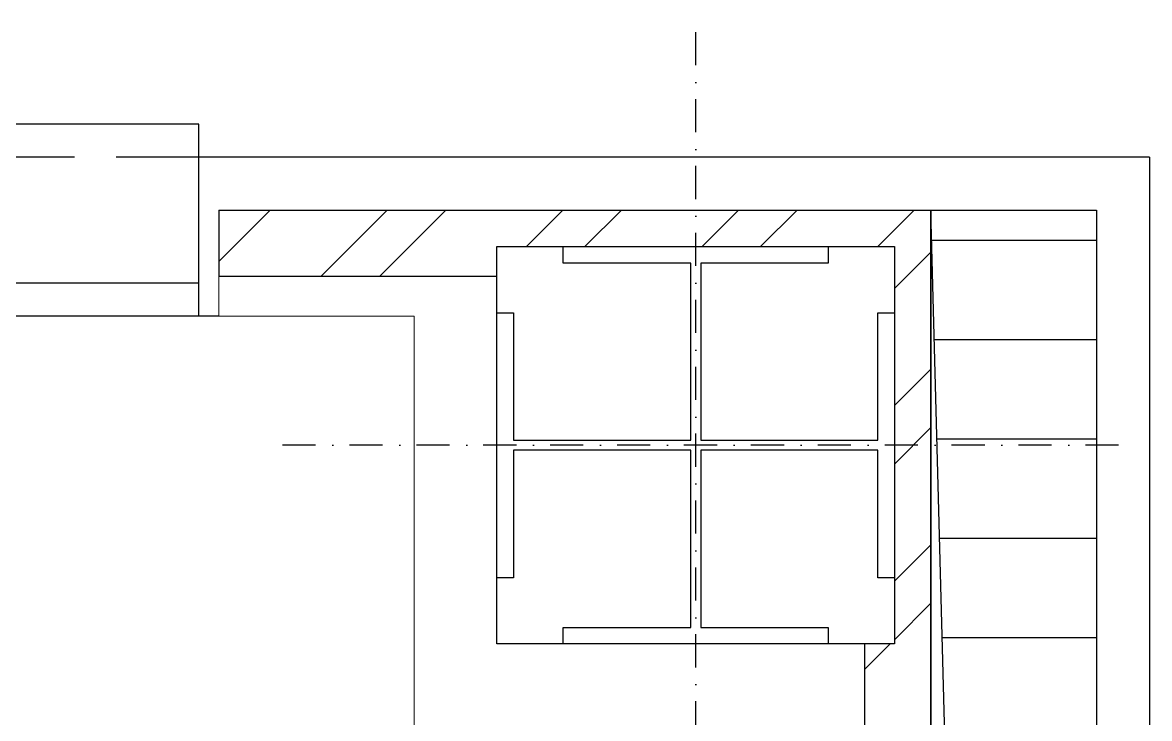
# Model space of a CAD drawing. Header units: inches. Extents: x 567429 to 582707, y 126347 to 133675.
# Drawn here: x 581741.4 to 581911.5, y 131799 to 131904.1 of the extents above; entities that cross this region are included whole.
import ezdxf

# ---------------------------------------------------------------- set-up
doc = ezdxf.new("R2010")
doc.units = ezdxf.units.IN
doc.header["$MEASUREMENT"] = 0
doc.linetypes.add('DASHDOT2', pattern=[0.5, 0.25, -0.125, 0, -0.125])
doc.linetypes.add('HIDDEN', pattern=[0.375, 0.25, -0.125])
for name, color, linetype in [('dact  2', 6, 'Continuous'), ('hatch lika', 1, 'Continuous'), ('nama', 2, 'Continuous'), ('SOTOON', 2, 'Continuous'), ('wall kanaf', 4, 'Continuous'), ('wall lika', 1, 'Continuous'), ('win', 1, 'Continuous')]:
    doc.layers.add(name, color=color, linetype=linetype)

msp = doc.modelspace()

# ---------------------------------------------------------------- hatches: boundary and pattern name
at = {"layer": 'dact  2'}
h = msp.add_hatch(dxfattribs=at)
h.set_pattern_fill('ANSI31', color=6, scale=120, angle=135, style=0)
h.set_pattern_definition([(180, (6.352, -8.75), (-3e-15, -15), [])])
h.paths.add_polyline_path([(581878.49, 131875.79), (581903.49, 131875.79), (581903.49, 131175.79), (581888.75, 131490.29)])

# ---------------------------------------------------------------- linework, layer by layer
at = {"layer": 'dact  2', "color": 6, "elevation": 0}
msp.add_lwpolyline([(581878.49, 131875.79), (581903.49, 131875.79), (581903.49, 131175.79), (581888.75, 131490.29), (581878.49, 131875.79)], dxfattribs=at)
msp.add_lwpolyline([(581878.49, 131875.79), (581903.49, 131875.79), (581903.49, 131175.79), (581878.49, 131175.79)], close=True, dxfattribs=at)
at = {"layer": 'hatch lika', "color": 15}
for p, q in [((581770.99, 131868.03), (581778.74, 131875.79)), ((581786.42, 131865.79), (581796.42, 131875.79)), ((581795.26, 131865.79), (581805.26, 131875.79)), ((581817.44, 131870.29), (581822.93, 131875.79)), ((581826.27, 131870.29), (581831.77, 131875.79)), ((581843.95, 131870.29), (581849.45, 131875.79)), ((581852.79, 131870.29), (581858.29, 131875.79)), ((581870.47, 131870.29), (581875.97, 131875.79)), ((581872.99, 131863.97), (581878.49, 131869.47)), ((581812.94, 131865.79), (581812.99, 131865.84)), ((581872.99, 131846.29), (581878.49, 131851.79)), ((581872.99, 131837.45), (581878.49, 131842.95)), ((581872.99, 131819.77), (581878.49, 131825.27)), ((581872.99, 131810.93), (581878.49, 131816.43)), ((581868.49, 131806.43), (581872.34, 131810.29))]:
    msp.add_line(p, q, dxfattribs=at)
at = {"layer": 'nama', "color": 15}
for p, q in [((581911.49, 131883.79), (581767.99, 131883.79)), ((581767.99, 131859.79), (581767.99, 131883.79)), ((581911.49, 131883.79), (581911.49, 131183.79)), ((581770.99, 131859.79), (581767.99, 131859.79))]:
    msp.add_line(p, q, dxfattribs=at)
at = {"layer": 'SOTOON', "color": 15, "linetype": 'DASHDOT2', "ltscale": 20}
for p, q in [((581842.99, 131776.46), (581842.99, 131904.12)), ((581842.99, 131776.46), (581842.99, 131904.12)), ((581842.99, 131776.46), (581842.99, 131904.12)), ((581906.82, 131840.29), (581779.16, 131840.29)), ((581906.82, 131840.29), (581779.16, 131840.29)), ((581906.82, 131840.29), (581779.16, 131840.29))]:
    msp.add_line(p, q, dxfattribs=at)
at = {"layer": 'SOTOON', "color": 15}
for p, q in [((581812.99, 131870.29), (581872.99, 131870.29)), ((581812.99, 131810.29), (581812.99, 131870.29)), ((581812.99, 131870.29), (581872.99, 131870.29)), ((581812.99, 131810.29), (581812.99, 131870.29)), ((581812.99, 131870.29), (581872.99, 131870.29)), ((581812.99, 131810.29), (581812.99, 131870.29)), ((581822.99, 131870.29), (581862.99, 131870.29)), ((581822.99, 131867.79), (581822.99, 131870.29)), ((581822.99, 131867.79), (581822.99, 131870.29)), ((581822.99, 131870.29), (581862.99, 131870.29)), ((581822.99, 131867.79), (581822.99, 131870.29)), ((581822.99, 131870.29), (581862.99, 131870.29)), ((581862.99, 131870.29), (581862.99, 131867.79)), ((581862.99, 131870.29), (581862.99, 131867.79)), ((581862.99, 131870.29), (581862.99, 131867.79)), ((581872.99, 131870.29), (581872.99, 131810.29)), ((581872.99, 131870.29), (581872.99, 131810.29)), ((581872.99, 131870.29), (581872.99, 131810.29)), ((581842.24, 131867.79), (581822.99, 131867.79)), ((581842.24, 131867.79), (581822.99, 131867.79)), ((581842.24, 131867.79), (581822.99, 131867.79)), ((581842.24, 131841.04), (581842.24, 131867.79)), ((581842.24, 131841.04), (581842.24, 131867.79)), ((581842.24, 131841.04), (581842.24, 131867.79)), ((581862.99, 131867.79), (581843.74, 131867.79)), ((581843.74, 131867.79), (581843.74, 131841.04)), ((581862.99, 131867.79), (581843.74, 131867.79)), ((581843.74, 131867.79), (581843.74, 131841.04)), ((581862.99, 131867.79), (581843.74, 131867.79)), ((581843.74, 131867.79), (581843.74, 131841.04)), ((581812.99, 131820.29), (581812.99, 131860.29)), ((581812.99, 131860.29), (581815.49, 131860.29)), ((581812.99, 131820.29), (581812.99, 131860.29)), ((581812.99, 131860.29), (581815.49, 131860.29)), ((581812.99, 131820.29), (581812.99, 131860.29)), ((581812.99, 131860.29), (581815.49, 131860.29)), ((581815.49, 131860.29), (581815.49, 131841.04)), ((581815.49, 131860.29), (581815.49, 131841.04)), ((581815.49, 131860.29), (581815.49, 131841.04)), ((581870.49, 131841.04), (581870.49, 131860.29)), ((581870.49, 131860.29), (581872.99, 131860.29)), ((581870.49, 131841.04), (581870.49, 131860.29)), ((581870.49, 131860.29), (581872.99, 131860.29)), ((581870.49, 131841.04), (581870.49, 131860.29)), ((581870.49, 131860.29), (581872.99, 131860.29)), ((581872.99, 131860.29), (581872.99, 131820.29)), ((581872.99, 131860.29), (581872.99, 131820.29)), ((581872.99, 131860.29), (581872.99, 131820.29)), ((581815.49, 131841.04), (581842.24, 131841.04)), ((581815.49, 131841.04), (581842.24, 131841.04)), ((581815.49, 131841.04), (581842.24, 131841.04)), ((581843.74, 131841.04), (581870.49, 131841.04)), ((581843.74, 131841.04), (581870.49, 131841.04)), ((581843.74, 131841.04), (581870.49, 131841.04)), ((581842.24, 131839.54), (581815.49, 131839.54)), ((581815.49, 131839.54), (581815.49, 131820.29)), ((581842.24, 131839.54), (581815.49, 131839.54)), ((581815.49, 131839.54), (581815.49, 131820.29)), ((581842.24, 131839.54), (581815.49, 131839.54)), ((581815.49, 131839.54), (581815.49, 131820.29)), ((581842.24, 131812.79), (581842.24, 131839.54)), ((581842.24, 131812.79), (581842.24, 131839.54)), ((581842.24, 131812.79), (581842.24, 131839.54)), ((581870.49, 131839.54), (581843.74, 131839.54)), ((581843.74, 131839.54), (581843.74, 131812.79)), ((581870.49, 131839.54), (581843.74, 131839.54)), ((581843.74, 131839.54), (581843.74, 131812.79)), ((581870.49, 131839.54), (581843.74, 131839.54)), ((581843.74, 131839.54), (581843.74, 131812.79)), ((581870.49, 131820.29), (581870.49, 131839.54)), ((581870.49, 131820.29), (581870.49, 131839.54)), ((581870.49, 131820.29), (581870.49, 131839.54)), ((581815.49, 131820.29), (581812.99, 131820.29)), ((581815.49, 131820.29), (581812.99, 131820.29)), ((581815.49, 131820.29), (581812.99, 131820.29)), ((581872.99, 131820.29), (581870.49, 131820.29)), ((581872.99, 131820.29), (581870.49, 131820.29)), ((581872.99, 131820.29), (581870.49, 131820.29)), ((581822.99, 131810.29), (581822.99, 131812.79)), ((581822.99, 131812.79), (581842.24, 131812.79)), ((581822.99, 131810.29), (581822.99, 131812.79)), ((581822.99, 131812.79), (581842.24, 131812.79)), ((581822.99, 131810.29), (581822.99, 131812.79)), ((581822.99, 131812.79), (581842.24, 131812.79)), ((581843.74, 131812.79), (581862.99, 131812.79)), ((581843.74, 131812.79), (581862.99, 131812.79)), ((581843.74, 131812.79), (581862.99, 131812.79)), ((581862.99, 131812.79), (581862.99, 131810.29)), ((581862.99, 131812.79), (581862.99, 131810.29)), ((581862.99, 131812.79), (581862.99, 131810.29)), ((581872.99, 131810.29), (581812.99, 131810.29)), ((581872.99, 131810.29), (581812.99, 131810.29)), ((581872.99, 131810.29), (581812.99, 131810.29)), ((581862.99, 131810.29), (581822.99, 131810.29)), ((581862.99, 131810.29), (581822.99, 131810.29)), ((581862.99, 131810.29), (581822.99, 131810.29))]:
    msp.add_line(p, q, dxfattribs=at)
at = {"layer": 'wall kanaf', "color": 15, "lineweight": 20, "ltscale": 0.1}
for p, q in [((581770.99, 131859.79), (581770.99, 131865.79)), ((581800.49, 131859.79), (581770.99, 131859.79)), ((581800.49, 131797.79), (581800.49, 131859.79))]:
    msp.add_line(p, q, dxfattribs=at)
at = {"layer": 'wall lika', "color": 15}
for p, q in [((581770.99, 131875.79), (581878.49, 131875.79)), ((581770.99, 131875.79), (581770.99, 131865.79, 0)), ((581878.49, 131875.79), (581878.49, 131175.79)), ((581812.99, 131865.79, 0), (581770.99, 131865.79, 0)), ((581868.49, 131810.29), (581868.49, 131170.29))]:
    msp.add_line(p, q, dxfattribs=at)
at = {"layer": 'win', "color": 15}
for p, q in [((581767.99, 131888.79), (581597.99, 131888.79)), ((581767.99, 131883.79), (581767.99, 131888.79, 0)), ((581767.99, 131864.79), (581597.99, 131864.79)), ((581767.99, 131859.79), (581597.99, 131859.79))]:
    msp.add_line(p, q, dxfattribs=at)
at = {"layer": 'win', "color": 15, "linetype": 'HIDDEN', "ltscale": 50}
msp.add_line((581767.99, 131883.79), (581597.99, 131883.79), dxfattribs=at)

doc.saveas('drawing.dxf')
